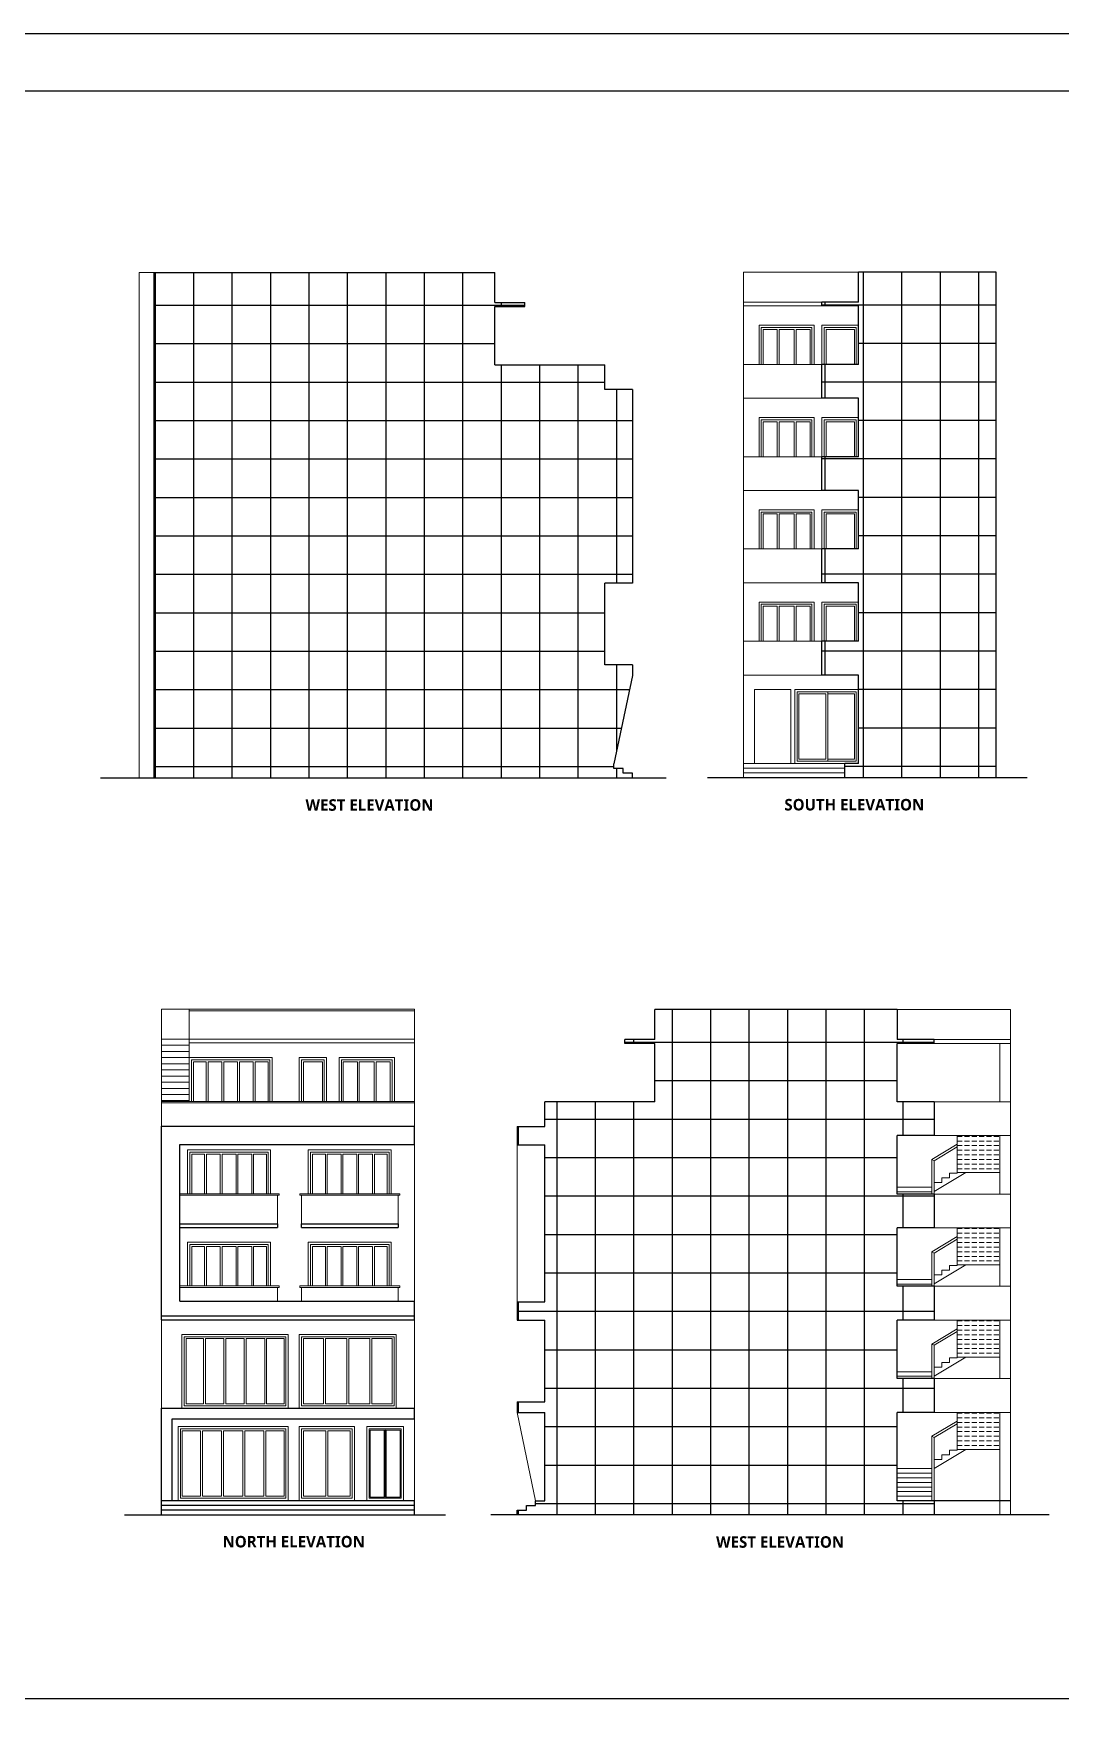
# Model space of a CAD drawing. Header units: inches. Extents: x -71 to 2682309, y -3332 to 801571.
# Drawn here: x 2656726 to 2658062, y 796731 to 798915 of the extents above; entities that cross this region are included whole.
import ezdxf

# ---------------------------------------------------------------- set-up
doc = ezdxf.new("R2010")
doc.units = ezdxf.units.IN
doc.header["$MEASUREMENT"] = 0
doc.header["$PDMODE"] = 99
doc.linetypes.add('HIDDEN', pattern=[9.525, 6.35, -3.175])
for name, color, linetype, lineweight in [('BORDER', 5, 'Continuous', 60), ('DOOR-WIN RA', 3, 'Continuous', 20), ('ELE1 RA', 1, 'Continuous', 30), ('ELE2 RA', 130, 'Continuous', 20), ('Hatch', 254, 'Continuous', 9), ('HATCH RA', 8, 'Continuous', 9), ('STAIR PLAN AND ELEV RA', 124, 'Continuous', 20), ('Text', 7, 'Continuous', 20)]:
    doc.layers.add(name, color=color, linetype=linetype, lineweight=lineweight)
doc.layers.add('Hatch 01_UC', color=7, linetype='Continuous')
doc.layers.add('lettring', color=7, linetype='Continuous')
doc.styles.add('DIM 8', font='arial.ttf', dxfattribs={"height": 8})
doc.styles.get("Standard").update_dxf_attribs({"font": 'arial.ttf'})
doc.dimstyles.new('Copy of DIM 8', dxfattribs={"dimtxt": 8, "dimasz": 1, "dimexe": 6, "dimexo": 18, "dimgap": 1.6875, "dimtad": 1, "dimdec": 0, "dimzin": 3, "dimdsep": 46, "dimlunit": 4, "dimtxsty": 'DIM 8', "dimblk": 'dot 2', "dimcen": 0.09375, "dimse1": 1, "dimse2": 1, "dimclrd": 1, "dimclre": 1, "dimclrt": 256, "dimadec": 0, "dimazin": 0, "dimtfac": 0.75, "dimtdec": 0, "dimtix": 1, "dimtmove": 1, "dimatfit": 3, "dimldrblk": 'DOT', "dimfxl": 1, "dimtolj": 1, "dimtzin": 0, "dimlwd": 9, "dimlwe": 9, "dimarcsym": 0})

# ---------------------------------------------------------------- blocks, each defined once
blk = doc.blocks.new('dot1')
at = {"layer": 'Hatch'}
h = blk.add_hatch(color=256, dxfattribs=at)
edge = h.paths.add_edge_path()
edge.add_arc((0, 0), 1, 0, 360)
for p, q in [((3, 0), (-3, 0)), ((0, 3), (0, -3))]:
    blk.add_line(p, q, dxfattribs=at)
blk.add_circle((0, 0), 1, dxfattribs=at)
blk = doc.blocks.new('dot 2')
at = {"layer": 'Hatch', "xscale": 0.5, "yscale": 0.5, "zscale": 0.5}
blk.add_blockref('dot1', (0, 0), dxfattribs=at)
blk = doc.blocks.new('*D1207')
at = {"layer": 'Defpoints', "color": 0, "transparency": 16777216}
for p in [(0, 797733.4), (0, 797733.4), (2670031.4, 797619.4)]:
    blk.add_point(p, dxfattribs=at)
at = {"layer": 'lettring', "color": 1, "lineweight": 9, "transparency": 16777216}
blk.add_line((0, 797620.4), (0, 797732.4), dxfattribs=at)
for p, rotation in [((0, 797733.4), 90), ((0, 797619.4), 270)]:
    blk.add_blockref('dot 2', p, dxfattribs=dict(at, rotation=rotation))
at = {"layer": 'lettring', "transparency": 16777216, "insert": (-5.8, 797676.4), "char_height": 8, "attachment_point": 5, "rotation": 90, "style": 'DIM 8'}
blk.add_mtext('\\A1;9\'-6"', dxfattribs=at)
blk = doc.blocks.new('_Dot')
at = {"color": 0, "linetype": 'ByBlock', "lineweight": -2}
blk.add_line((-0.5, 0), (-1, 0), dxfattribs=at)
at = {"color": 0, "linetype": 'ByBlock', "const_width": 0.5}
blk.add_lwpolyline([(-0.25, 0, 1), (0.25, 0, 1)], format="xyb", close=True, dxfattribs=at)
blk = doc.blocks.new('*D1208')
at = {"layer": 'Defpoints', "color": 0, "transparency": 16777216}
for p in [(0, 797847.4), (2670031.4, 797847.4), (0, 797733.4)]:
    blk.add_point(p, dxfattribs=at)
at = {"layer": 'lettring', "color": 1, "lineweight": 9, "transparency": 16777216}
blk.add_line((0, 797734.4), (0, 797846.4), dxfattribs=at)
for p, rotation in [((0, 797847.4), 90), ((0, 797733.4), 270)]:
    blk.add_blockref('dot 2', p, dxfattribs=dict(at, rotation=rotation))
at = {"layer": 'lettring', "transparency": 16777216, "insert": (-5.8, 797790.4), "char_height": 8, "attachment_point": 5, "rotation": 90, "style": 'DIM 8'}
blk.add_mtext('\\A1;9\'-6"', dxfattribs=at)

msp = doc.modelspace()

# ---------------------------------------------------------------- hatches: boundary and pattern name
at = {"layer": 'Hatch 01_UC'}
h = msp.add_hatch(dxfattribs=at)
h.set_pattern_fill('ANSI37', color=256, scale=400, angle=45)
h.set_pattern_definition([(90, (-16915.6, 11611.5), (-50, 0), []), (180, (-16915.6, 11611.5), (-7e-15, -50), [])])
h.paths.add_polyline_path([(2656882.5, 798604), (2656882.5, 797947), (2657504.9, 797947), (2657504.9, 797953), (2657492.9, 797953), (2657492.9, 797959), (2657480.9, 797959), (2657480.9, 797965), (2657504.9, 798080), (2657504.9, 798094), (2657468.9, 798094), (2657468.9, 798200), (2657504.9, 798200), (2657504.9, 798452), (2657468.9, 798452), (2657468.9, 798484), (2657325.9, 798484), (2657325.9, 798560), (2657364.9, 798560), (2657364.9, 798565), (2657325.9, 798565), (2657325.9, 798604)])
h = msp.add_hatch(dxfattribs=at)
h.set_pattern_fill('ANSI37', color=256, scale=400, angle=45)
h.set_pattern_definition([(90, (-12594.626, 11611.944), (-50, 0), []), (180, (-12594.626, 11611.944), (-7e-15, -50), [])])
h.paths.add_polyline_path([(2657977.8, 798604.5), (2657799, 798604.5), (2657799, 798565.5), (2657751, 798565.5), (2657751, 798560.5), (2657799, 798560.5), (2657799, 798484.5), (2657751, 798484.5), (2657751, 798440.5), (2657799, 798440.5), (2657799, 798364.5), (2657751, 798364.5), (2657751, 798320.5), (2657799, 798320.5), (2657799, 798244.5), (2657751, 798244.5), (2657751, 798200.5), (2657799, 798200.5), (2657799, 798124.5), (2657751, 798124.5), (2657751, 798080.5), (2657799, 798080.5), (2657799, 797965.5), (2657781, 797965.5), (2657781, 797947), (2657977.8, 797947)])
h = msp.add_hatch(dxfattribs=at)
h.set_pattern_fill('ANSI37', color=256, scale=400, angle=45)
h.set_pattern_definition([(90, (-14843.126, 10653), (-50, 0), []), (180, (-14843.126, 10653), (-7e-15, -50), [])])
h.paths.add_polyline_path([(2657849.3, 797241.5), (2657897.3, 797241.5), (2657897.3, 797285.5), (2657849.3, 797285.5), (2657849.3, 797361.5), (2657897.3, 797361.5), (2657897.3, 797405.5), (2657849.3, 797405.5), (2657849.3, 797481.5), (2657897.3, 797481.5), (2657897.3, 797525.5), (2657849.3, 797525.5), (2657849.3, 797601.5), (2657897.3, 797601.5), (2657897.3, 797606.5), (2657849.3, 797606.5), (2657849.3, 797645.5), (2657533.8, 797645.5), (2657533.8, 797606.5), (2657494.8, 797606.5), (2657494.8, 797601.5), (2657533.8, 797601.5), (2657533.8, 797525.5), (2657390.8, 797525.5), (2657390.8, 797493.5), (2657354.8, 797493.5), (2657354.9, 797469.5), (2657390.8, 797469.5), (2657390.8, 797265.5), (2657354.8, 797265.5), (2657354.9, 797241.5), (2657390.8, 797241.5), (2657390.8, 797135.5), (2657354.8, 797135.5), (2657354.9, 797121.5), (2657390.8, 797121.5), (2657390.8, 797006.5), (2657378.9, 797006.5), (2657378.9, 797000.5), (2657366.9, 797000.5), (2657366.9, 796994.5), (2657354.9, 796994.5), (2657354.9, 796988.5), (2657897.3, 796988.5), (2657897.3, 797006.5), (2657849.3, 797006.5), (2657849.3, 797121.5), (2657897.3, 797121.5), (2657897.3, 797165.5), (2657849.3, 797165.5)])

# ---------------------------------------------------------------- linework, layer by layer
at = {"layer": 'BORDER', "lineweight": 30}
msp.add_lwpolyline([(2658534, 798840), (2656997.9, 798840), (2655557.4, 798840), (2655557.4, 797791.6), (2655557.4, 796749.3), (2656997.9, 796749.3), (2658534, 796749.3)], dxfattribs=at)
at = {"layer": 'Defpoints'}
msp.add_lwpolyline([(2655428.8, 798914.8), (2658596.8, 798914.8), (2658596.8, 796674.5), (2655428.8, 796674.5)], close=True, dxfattribs=at)
at = {"layer": 'DOOR-WIN RA'}
for p, q in [((2657669.5, 798535.5), (2657741.4, 798535.5)), ((2657669.5, 798535.5), (2657669.5, 798484.5)), ((2657672.5, 798532.5), (2657738.4, 798532.5)), ((2657672.5, 798532.5), (2657672.5, 798484.5)), ((2657675, 798530), (2657693.2, 798530)), ((2657675, 798530), (2657675, 798484.5)), ((2657693.2, 798530), (2657693.2, 798484.5)), ((2657695.7, 798530), (2657715.2, 798530)), ((2657695.7, 798530), (2657695.7, 798484.5)), ((2657715.2, 798530), (2657715.2, 798484.5)), ((2657717.7, 798530), (2657735.9, 798530)), ((2657717.7, 798530), (2657717.7, 798484.5)), ((2657735.9, 798530), (2657735.9, 798484.5)), ((2657738.4, 798532.5), (2657738.4, 798484.5)), ((2657741.4, 798535.5), (2657741.4, 798484.5)), ((2657751.4, 798535.5), (2657799, 798535.5)), ((2657751.4, 798535.5), (2657751.4, 798484.5)), ((2657754.4, 798532.5), (2657796, 798532.5)), ((2657754.4, 798532.5), (2657754.4, 798484.5)), ((2657756.9, 798530), (2657793.5, 798530)), ((2657756.9, 798530), (2657756.9, 798484.5)), ((2657793.5, 798484.5), (2657793.5, 798530)), ((2657796, 798484.5), (2657796, 798532.5)), ((2657669.5, 798415.5), (2657741.4, 798415.5)), ((2657669.5, 798415.5), (2657669.5, 798364.5)), ((2657741.4, 798415.5), (2657741.4, 798364.5)), ((2657751.4, 798415.5), (2657799, 798415.5)), ((2657751.4, 798415.5), (2657751.4, 798364.5)), ((2657672.5, 798412.5), (2657738.4, 798412.5)), ((2657672.5, 798412.5), (2657672.5, 798364.5)), ((2657675, 798410), (2657693.2, 798410)), ((2657675, 798410), (2657675, 798364.5)), ((2657693.2, 798410), (2657693.2, 798364.5)), ((2657695.7, 798410), (2657715.2, 798410)), ((2657695.7, 798410), (2657695.7, 798364.5)), ((2657715.2, 798410), (2657715.2, 798364.5)), ((2657717.7, 798410), (2657735.9, 798410)), ((2657717.7, 798410), (2657717.7, 798364.5)), ((2657735.9, 798410), (2657735.9, 798364.5)), ((2657738.4, 798412.5), (2657738.4, 798364.5)), ((2657754.4, 798412.5), (2657796, 798412.5)), ((2657754.4, 798412.5), (2657754.4, 798364.5)), ((2657756.9, 798410), (2657793.5, 798410)), ((2657756.9, 798410), (2657756.9, 798364.5)), ((2657793.5, 798364.5), (2657793.5, 798410)), ((2657796, 798364.5), (2657796, 798412.5)), ((2657669.5, 798295.5), (2657741.4, 798295.5)), ((2657669.5, 798295.5), (2657669.5, 798244.5)), ((2657672.5, 798292.5), (2657738.4, 798292.5)), ((2657672.5, 798292.5), (2657672.5, 798244.5)), ((2657675, 798290), (2657693.2, 798290)), ((2657675, 798290), (2657675, 798244.5)), ((2657693.2, 798290), (2657693.2, 798244.5)), ((2657695.7, 798290), (2657695.7, 798244.5)), ((2657695.7, 798290), (2657715.2, 798290)), ((2657715.2, 798290), (2657715.2, 798244.5)), ((2657717.7, 798290), (2657717.7, 798244.5)), ((2657717.7, 798290), (2657735.9, 798290)), ((2657735.9, 798290), (2657735.9, 798244.5)), ((2657738.4, 798292.5), (2657738.4, 798244.5)), ((2657741.4, 798295.5), (2657741.4, 798244.5)), ((2657751.4, 798295.5), (2657799, 798295.5)), ((2657751.4, 798295.5), (2657751.4, 798244.5)), ((2657754.4, 798292.5), (2657796, 798292.5)), ((2657754.4, 798292.5), (2657754.4, 798244.5)), ((2657756.9, 798290), (2657793.5, 798290)), ((2657756.9, 798290), (2657756.9, 798244.5)), ((2657793.5, 798244.5), (2657793.5, 798290)), ((2657796, 798244.5), (2657796, 798292.5)), ((2657669.5, 798175.5), (2657741.4, 798175.5)), ((2657669.5, 798175.5), (2657669.5, 798124.5)), ((2657741.4, 798175.5), (2657741.4, 798124.5)), ((2657751.4, 798175.5), (2657799, 798175.5)), ((2657751.4, 798175.5), (2657751.4, 798124.5)), ((2657672.5, 798172.5), (2657738.4, 798172.5)), ((2657672.5, 798172.5), (2657672.5, 798124.5)), ((2657675, 798170), (2657693.2, 798170)), ((2657675, 798170), (2657675, 798124.5)), ((2657693.2, 798170), (2657693.2, 798124.5)), ((2657695.7, 798170), (2657715.2, 798170)), ((2657695.7, 798170), (2657695.7, 798124.5)), ((2657715.2, 798170), (2657715.2, 798124.5)), ((2657717.7, 798170), (2657735.9, 798170)), ((2657717.7, 798170), (2657717.7, 798124.5)), ((2657735.9, 798170), (2657735.9, 798124.5)), ((2657738.4, 798172.5), (2657738.4, 798124.5)), ((2657754.4, 798172.5), (2657796, 798172.5)), ((2657754.4, 798172.5), (2657754.4, 798124.5)), ((2657756.9, 798170), (2657793.5, 798170)), ((2657756.9, 798170), (2657756.9, 798124.5)), ((2657793.5, 798124.5), (2657793.5, 798170)), ((2657796, 798124.5), (2657796, 798172.5)), ((2657711, 798061.5), (2657663.5, 798061.5)), ((2657663.5, 798061.5), (2657663.5, 797965.5)), ((2657711, 797965.5), (2657711, 798061.5)), ((2657716, 797965.5), (2657716, 798061.5)), ((2657716, 798061.5), (2657799, 798061.5)), ((2657719, 797968.5), (2657719, 798058.5)), ((2657719, 798058.5), (2657796, 798058.5)), ((2657721.5, 797971), (2657721.5, 798056)), ((2657721.5, 798056), (2657756.3, 798056)), ((2657756.3, 798056), (2657756.3, 797971)), ((2657758.8, 798058.5), (2657758.8, 797968.5)), ((2657758.8, 798056), (2657793.5, 798056)), ((2657793.5, 797971), (2657793.5, 798056)), ((2657796, 797968.5), (2657796, 798058.5)), ((2657716, 797965.5), (2657799, 797965.5)), ((2657719, 797968.5), (2657796, 797968.5)), ((2657721.5, 797971), (2657756.3, 797971)), ((2657758.8, 797971), (2657793.5, 797971)), ((2656931.4, 797580), (2657033.4, 797580)), ((2656931.4, 797526), (2656931.4, 797580)), ((2656933.9, 797526), (2656933.9, 797577.5)), ((2656933.9, 797577.5), (2656950.5, 797577.5)), ((2656950.5, 797577.5), (2656950.5, 797526)), ((2656953, 797577.5), (2656970.9, 797577.5)), ((2656953, 797577.5), (2656953, 797526)), ((2656970.9, 797577.5), (2656970.9, 797526)), ((2656973.4, 797577.5), (2656991.3, 797577.5)), ((2656973.4, 797577.5), (2656973.4, 797526)), ((2656991.3, 797577.5), (2656991.3, 797526)), ((2656993.8, 797577.5), (2657011.7, 797577.5)), ((2656993.8, 797577.5), (2656993.8, 797526)), ((2657011.7, 797577.5), (2657011.7, 797526)), ((2657014.2, 797577.5), (2657030.9, 797577.5)), ((2657014.2, 797577.5), (2657014.2, 797526)), ((2657030.9, 797577.5), (2657030.9, 797526)), ((2657033.4, 797580), (2657033.4, 797526)), ((2657071.4, 797583), (2657107.1, 797583)), ((2657071.4, 797526), (2657071.4, 797583)), ((2657074.4, 797580), (2657104.1, 797580)), ((2657074.4, 797526), (2657074.4, 797580)), ((2657076.9, 797577.5), (2657101.6, 797577.5)), ((2657076.9, 797526), (2657076.9, 797577.5)), ((2657101.6, 797577.5), (2657101.6, 797526)), ((2657104.1, 797580), (2657104.1, 797526)), ((2657107.1, 797583), (2657107.1, 797526)), ((2657126.3, 797580), (2657192.3, 797580)), ((2657126.3, 797526), (2657126.3, 797580)), ((2657128.8, 797577.5), (2657147.1, 797577.5)), ((2657128.8, 797526), (2657128.8, 797577.5)), ((2657147.1, 797577.5), (2657147.1, 797526)), ((2657149.6, 797577.5), (2657149.6, 797526)), ((2657149.6, 797577.5), (2657169.1, 797577.5)), ((2657169.1, 797577.5), (2657169.1, 797526)), ((2657171.6, 797577.5), (2657171.6, 797526)), ((2657171.6, 797577.5), (2657189.8, 797577.5)), ((2657189.8, 797577.5), (2657189.8, 797526)), ((2657192.3, 797580), (2657192.3, 797526)), ((2656929.3, 797406), (2656929.3, 797460)), ((2656929.3, 797460), (2657031.3, 797460)), ((2656931.8, 797406), (2656931.8, 797457.5)), ((2656931.8, 797457.5), (2656948.5, 797457.5)), ((2656948.5, 797457.5), (2656948.5, 797406)), ((2656951, 797457.5), (2656968.9, 797457.5)), ((2656951, 797457.5), (2656951, 797406)), ((2656968.9, 797457.5), (2656968.9, 797406)), ((2656971.4, 797457.5), (2656989.3, 797457.5)), ((2656971.4, 797457.5), (2656971.4, 797406)), ((2656989.3, 797457.5), (2656989.3, 797406)), ((2656991.8, 797457.5), (2657009.7, 797457.5)), ((2656991.8, 797457.5), (2656991.8, 797406)), ((2657009.7, 797457.5), (2657009.7, 797406)), ((2657012.2, 797457.5), (2657028.8, 797457.5)), ((2657012.2, 797457.5), (2657012.2, 797406)), ((2657028.8, 797457.5), (2657028.8, 797406)), ((2657031.3, 797460), (2657031.3, 797406)), ((2657086.3, 797406), (2657086.3, 797460)), ((2657086.3, 797460), (2657188.3, 797460)), ((2657088.8, 797406), (2657088.8, 797457.5)), ((2657088.8, 797457.5), (2657105.5, 797457.5)), ((2657105.5, 797457.5), (2657105.5, 797406)), ((2657108, 797457.5), (2657125.9, 797457.5)), ((2657108, 797457.5), (2657108, 797406)), ((2657125.9, 797457.5), (2657125.9, 797406)), ((2657128.4, 797457.5), (2657146.3, 797457.5)), ((2657128.4, 797457.5), (2657128.4, 797406)), ((2657146.3, 797457.5), (2657146.3, 797406)), ((2657148.8, 797457.5), (2657166.7, 797457.5)), ((2657148.8, 797457.5), (2657148.8, 797406)), ((2657166.7, 797457.5), (2657166.7, 797406)), ((2657169.2, 797457.5), (2657185.8, 797457.5)), ((2657169.2, 797457.5), (2657169.2, 797406)), ((2657185.8, 797457.5), (2657185.8, 797406)), ((2657188.3, 797460), (2657188.3, 797406)), ((2656929.3, 797286), (2656929.3, 797340)), ((2656929.3, 797340), (2657031.3, 797340)), ((2656931.8, 797286), (2656931.8, 797337.5)), ((2656931.8, 797337.5), (2656948.5, 797337.5)), ((2656948.5, 797337.5), (2656948.5, 797286)), ((2656951, 797337.5), (2656968.9, 797337.5)), ((2656951, 797337.5), (2656951, 797286)), ((2656968.9, 797337.5), (2656968.9, 797286)), ((2656971.4, 797337.5), (2656989.3, 797337.5)), ((2656971.4, 797337.5), (2656971.4, 797286)), ((2656989.3, 797337.5), (2656989.3, 797286)), ((2656991.8, 797337.5), (2657009.7, 797337.5)), ((2656991.8, 797337.5), (2656991.8, 797286)), ((2657009.7, 797337.5), (2657009.7, 797286)), ((2657012.2, 797337.5), (2657028.8, 797337.5)), ((2657012.2, 797337.5), (2657012.2, 797286)), ((2657028.8, 797337.5), (2657028.8, 797286)), ((2657031.3, 797340), (2657031.3, 797286)), ((2657086.3, 797286), (2657086.3, 797340)), ((2657086.3, 797340), (2657188.3, 797340)), ((2657088.8, 797286), (2657088.8, 797337.5)), ((2657088.8, 797337.5), (2657105.5, 797337.5)), ((2657105.5, 797337.5), (2657105.5, 797286)), ((2657108, 797337.5), (2657125.9, 797337.5)), ((2657108, 797337.5), (2657108, 797286)), ((2657125.9, 797337.5), (2657125.9, 797286)), ((2657128.4, 797337.5), (2657146.3, 797337.5)), ((2657128.4, 797337.5), (2657128.4, 797286)), ((2657146.3, 797337.5), (2657146.3, 797286)), ((2657148.8, 797337.5), (2657166.7, 797337.5)), ((2657148.8, 797337.5), (2657148.8, 797286)), ((2657166.7, 797337.5), (2657166.7, 797286)), ((2657169.2, 797337.5), (2657185.8, 797337.5)), ((2657169.2, 797337.5), (2657169.2, 797286)), ((2657185.8, 797337.5), (2657185.8, 797286)), ((2657188.3, 797340), (2657188.3, 797286)), ((2656921.9, 797220), (2657054.3, 797220)), ((2656921.9, 797130), (2656921.9, 797220)), ((2656924.4, 797217.5), (2656947.1, 797217.5)), ((2656924.4, 797132.5), (2656924.4, 797217.5)), ((2656947.1, 797217.5), (2656947.1, 797132.5)), ((2656949.6, 797217.5), (2656973.6, 797217.5)), ((2656949.6, 797217.5), (2656949.6, 797132.5)), ((2656973.6, 797217.5), (2656973.6, 797132.5)), ((2656976.1, 797217.5), (2657000.1, 797217.5)), ((2656976.1, 797217.5), (2656976.1, 797132.5)), ((2657000.1, 797217.5), (2657000.1, 797132.5)), ((2657002.6, 797217.5), (2657026.6, 797217.5)), ((2657002.6, 797217.5), (2657002.6, 797132.5)), ((2657026.6, 797217.5), (2657026.6, 797132.5)), ((2657029.1, 797217.5), (2657051.8, 797217.5)), ((2657029.1, 797217.5), (2657029.1, 797132.5)), ((2657051.8, 797217.5), (2657051.8, 797132.5)), ((2657054.3, 797220), (2657054.3, 797130)), ((2657074.4, 797130), (2657074.4, 797220)), ((2657074.4, 797220), (2657194.8, 797220)), ((2657076.9, 797132.5), (2657076.9, 797217.5)), ((2657076.9, 797217.5), (2657103.2, 797217.5)), ((2657103.2, 797217.5), (2657103.2, 797132.5)), ((2657105.7, 797217.5), (2657133.4, 797217.5)), ((2657105.7, 797217.5), (2657105.7, 797132.5)), ((2657133.4, 797217.5), (2657133.4, 797132.5)), ((2657135.9, 797217.5), (2657163.5, 797217.5)), ((2657135.9, 797217.5), (2657135.9, 797132.5)), ((2657163.5, 797217.5), (2657163.5, 797132.5)), ((2657166, 797217.5), (2657192.3, 797217.5)), ((2657166, 797217.5), (2657166, 797132.5)), ((2657192.3, 797217.5), (2657192.3, 797132.5)), ((2657194.8, 797220), (2657194.8, 797130)), ((2656921.9, 797130), (2657054.3, 797130)), ((2656924.4, 797132.5), (2656947.1, 797132.5)), ((2656949.6, 797132.5), (2656973.6, 797132.5)), ((2656976.1, 797132.5), (2657000.1, 797132.5)), ((2657002.6, 797132.5), (2657026.6, 797132.5)), ((2657029.1, 797132.5), (2657051.8, 797132.5)), ((2657074.4, 797130), (2657194.8, 797130)), ((2657076.9, 797132.5), (2657103.2, 797132.5)), ((2657105.7, 797132.5), (2657133.4, 797132.5)), ((2657135.9, 797132.5), (2657163.5, 797132.5)), ((2657166, 797132.5), (2657192.3, 797132.5)), ((2656916.9, 797100), (2657054.3, 797100)), ((2656916.9, 797010), (2656916.9, 797100)), ((2656919.4, 797097.5), (2656943.1, 797097.5)), ((2656919.4, 797012.5), (2656919.4, 797097.5)), ((2656943.1, 797097.5), (2656943.1, 797012.5)), ((2656945.6, 797097.5), (2656970.6, 797097.5)), ((2656945.6, 797097.5), (2656945.6, 797012.5)), ((2656970.6, 797097.5), (2656970.6, 797012.5)), ((2656973.1, 797097.5), (2656998.1, 797097.5)), ((2656973.1, 797097.5), (2656973.1, 797012.5)), ((2656998.1, 797097.5), (2656998.1, 797012.5)), ((2657000.6, 797097.5), (2657025.6, 797097.5)), ((2657000.6, 797097.5), (2657000.6, 797012.5)), ((2657025.6, 797097.5), (2657025.6, 797012.5)), ((2657028.1, 797097.5), (2657051.8, 797097.5)), ((2657028.1, 797097.5), (2657028.1, 797012.5)), ((2657051.8, 797097.5), (2657051.8, 797012.5)), ((2657054.3, 797100), (2657054.3, 797010)), ((2657074.4, 797100), (2657140.3, 797100)), ((2657074.4, 797010), (2657074.4, 797100)), ((2657076.9, 797097.5), (2657106.1, 797097.5)), ((2657076.9, 797012.5), (2657076.9, 797097.5)), ((2657106.1, 797097.5), (2657106.1, 797012.5)), ((2657108.6, 797097.5), (2657137.8, 797097.5)), ((2657108.6, 797097.5), (2657108.6, 797012.5)), ((2657137.8, 797097.5), (2657137.8, 797012.5)), ((2657140.3, 797100), (2657140.3, 797010)), ((2657181.8, 797098.5), (2657181.8, 797011.5)), ((2657183.3, 797100), (2657183.3, 797010)), ((2657184.8, 797098.5), (2657184.8, 797011.5)), ((2657054.3, 797010), (2656916.9, 797010)), ((2656943.1, 797012.5), (2656919.4, 797012.5)), ((2656970.6, 797012.5), (2656945.6, 797012.5)), ((2656998.1, 797012.5), (2656973.1, 797012.5)), ((2657025.6, 797012.5), (2657000.6, 797012.5)), ((2657051.8, 797012.5), (2657028.1, 797012.5)), ((2657140.3, 797010), (2657074.4, 797010)), ((2657106.1, 797012.5), (2657076.9, 797012.5)), ((2657137.8, 797012.5), (2657108.6, 797012.5))]:
    msp.add_line(p, q, dxfattribs=at)
for points in [[(2656928.4, 797526), (2656928.4, 797583), (2657036.4, 797583), (2657036.4, 797526)], [(2657123.3, 797526), (2657123.3, 797583), (2657195.3, 797583), (2657195.3, 797526)], [(2656926.3, 797406), (2656926.3, 797463), (2657034.3, 797463), (2657034.3, 797406)], [(2657083.3, 797406), (2657083.3, 797463), (2657191.3, 797463), (2657191.3, 797406)], [(2656926.3, 797286), (2656926.3, 797343), (2657034.3, 797343), (2657034.3, 797286)], [(2657083.3, 797286), (2657083.3, 797343), (2657191.3, 797343), (2657191.3, 797286)], [(2656918.9, 797127), (2656918.9, 797223), (2657057.3, 797223), (2657057.3, 797127)], [(2657071.4, 797127), (2657071.4, 797223), (2657197.8, 797223), (2657197.8, 797127)], [(2657181.8, 797011.5), (2657163.8, 797011.5), (2657163.8, 797098.5), (2657181.8, 797098.5)], [(2657184.8, 797098.5), (2657202.8, 797098.5), (2657202.8, 797011.5), (2657184.8, 797011.5)]]:
    msp.add_lwpolyline(points, dxfattribs=at)
for points in [[(2656913.9, 797103), (2657057.3, 797103), (2657057.3, 797007), (2656913.9, 797007)], [(2657071.4, 797103), (2657143.3, 797103), (2657143.3, 797007), (2657071.4, 797007)], [(2657159.3, 797103), (2657207.3, 797103), (2657207.3, 797007), (2657159.3, 797007)], [(2657162.3, 797100), (2657204.3, 797100), (2657204.3, 797010), (2657162.3, 797010)]]:
    msp.add_lwpolyline(points, close=True, dxfattribs=at)
at = {"layer": 'ELE1 RA'}
for p, q in [((2656882.5, 798604), (2657325.9, 798604)), ((2656882.5, 798604), (2656882.5, 797947)), ((2657325.9, 798565), (2657325.9, 798604)), ((2657977.8, 798604.5), (2657799, 798604.5)), ((2657799, 798565.5), (2657799, 798604.5)), ((2657977.8, 797947), (2657977.8, 798604.5)), ((2657325.9, 798565), (2657364.9, 798565)), ((2657325.9, 798560), (2657364.9, 798560)), ((2657325.9, 798484), (2657325.9, 798560)), ((2657364.9, 798560), (2657364.9, 798565)), ((2657799, 798565.5), (2657751, 798565.5)), ((2657751, 798560.5), (2657751, 798565.5)), ((2657799, 798560.5), (2657751, 798560.5)), ((2657799, 798484.5), (2657799, 798560.5)), ((2657325.9, 798484), (2657468.9, 798484)), ((2657468.9, 798452), (2657468.9, 798484)), ((2657799, 798484.5), (2657751, 798484.5)), ((2657751, 798440.5), (2657751, 798484.5)), ((2657504.9, 798452), (2657468.9, 798452)), ((2657504.9, 798452), (2657504.9, 798200)), ((2657799, 798440.5), (2657751, 798440.5)), ((2657799, 798364.5), (2657799, 798440.5)), ((2657799, 798364.5), (2657751, 798364.5)), ((2657751, 798320.5), (2657751, 798364.5)), ((2657799, 798320.5), (2657751, 798320.5)), ((2657799, 798244.5), (2657799, 798320.5)), ((2657799, 798244.5), (2657751, 798244.5)), ((2657751, 798200.5), (2657751, 798244.5)), ((2657468.9, 798094), (2657468.9, 798200)), ((2657504.9, 798200), (2657468.9, 798200)), ((2657799, 798200.5), (2657751, 798200.5)), ((2657799, 798124.5), (2657799, 798200.5)), ((2657799, 798124.5), (2657751, 798124.5)), ((2657751, 798080.5), (2657751, 798124.5)), ((2657504.9, 798094), (2657468.9, 798094)), ((2657504.9, 798094), (2657504.9, 798080)), ((2657504.9, 798080), (2657480.9, 797965)), ((2657504.9, 798080), (2657504.9, 798080)), ((2657799, 798080.5), (2657751, 798080.5)), ((2657799, 797965.5), (2657799, 798080.5)), ((2657480.9, 797959), (2657480.9, 797965)), ((2657492.9, 797959), (2657480.9, 797959)), ((2657492.9, 797953), (2657492.9, 797959)), ((2657781, 797947), (2657781, 797965.5)), ((2657799, 797965.5), (2657781, 797965.5)), ((2656812.9, 797947), (2657548.9, 797947)), ((2657504.9, 797953), (2657492.9, 797953)), ((2657504.9, 797947), (2657504.9, 797953)), ((2658018.4, 797947), (2657602.4, 797947)), ((2657849.3, 797645.5), (2657533.8, 797645.5)), ((2657533.8, 797606.5), (2657533.8, 797645.5)), ((2657849.3, 797645.5), (2657849.3, 797606.5)), ((2657533.8, 797606.5), (2657494.8, 797606.5)), ((2657494.8, 797601.5), (2657494.8, 797606.5)), ((2657897.3, 797606.5), (2657849.3, 797606.5)), ((2657897.3, 797601.5), (2657897.3, 797606.5)), ((2657533.8, 797601.5), (2657494.8, 797601.5)), ((2657533.8, 797525.5), (2657533.8, 797601.5)), ((2657849.3, 797525.5), (2657849.3, 797601.5)), ((2657897.3, 797601.5), (2657849.3, 797601.5)), ((2657390.8, 797493.5), (2657390.8, 797525.5)), ((2657533.8, 797525.5), (2657390.8, 797525.5)), ((2657897.3, 797525.5), (2657849.3, 797525.5)), ((2657897.3, 797525.5), (2657897.3, 797481.5)), ((2656892.4, 797266), (2656892.4, 797494)), ((2656892.4, 797494), (2657221.3, 797494)), ((2657221.3, 797470), (2657221.3, 797494)), ((2657354.8, 797493.5), (2657390.8, 797493.5)), ((2657354.8, 797493.5), (2657354.9, 797469.5)), ((2657849.3, 797405.5), (2657849.3, 797481.5)), ((2657897.3, 797481.5), (2657849.3, 797481.5)), ((2656916.4, 797266), (2656916.4, 797470)), ((2656916.4, 797470), (2657221.3, 797470)), ((2657354.9, 797469.5), (2657390.8, 797469.5)), ((2657390.8, 797265.5), (2657390.8, 797469.5)), ((2657897.3, 797405.5), (2657849.3, 797405.5)), ((2657897.3, 797405.5), (2657897.3, 797361.5)), ((2656916.4, 797367), (2657043.3, 797367)), ((2657074.3, 797367), (2657200.3, 797367)), ((2657074.3, 797362), (2657074.3, 797367)), ((2657200.3, 797367), (2657200.3, 797362)), ((2656916.4, 797362), (2657043.3, 797362)), ((2657074.3, 797362), (2657200.3, 797362)), ((2657849.3, 797285.5), (2657849.3, 797361.5)), ((2657897.3, 797361.5), (2657849.3, 797361.5)), ((2657897.3, 797285.5), (2657849.3, 797285.5)), ((2657897.3, 797285.5), (2657897.3, 797241.5)), ((2656892.4, 797242), (2656892.4, 797266)), ((2656916.4, 797266), (2657221.3, 797266)), ((2657221.3, 797242), (2657221.3, 797266)), ((2657354.8, 797265.5), (2657390.8, 797265.5)), ((2657354.8, 797265.5), (2657354.9, 797241.5)), ((2656892.4, 797247), (2657221.3, 797247)), ((2656892.4, 797242), (2657221.3, 797242)), ((2657354.9, 797241.5), (2657390.8, 797241.5)), ((2657390.8, 797135.5), (2657390.8, 797241.5)), ((2657849.3, 797165.5), (2657849.3, 797241.5)), ((2657897.3, 797241.5), (2657849.3, 797241.5)), ((2657897.3, 797165.5), (2657849.3, 797165.5)), ((2657897.3, 797165.5), (2657897.3, 797121.5)), ((2656892.4, 796988.5), (2656892.4, 797127)), ((2656892.4, 797127), (2657221.3, 797127)), ((2657221.3, 797113), (2657221.3, 797127)), ((2657354.8, 797135.5), (2657390.8, 797135.5)), ((2657354.8, 797135.5), (2657354.9, 797121.5)), ((2656906.4, 797007), (2656906.4, 797113)), ((2656906.4, 797113), (2657221.3, 797113)), ((2657354.8, 797121.5), (2657390.8, 797121.5)), ((2657390.8, 797006.5), (2657390.8, 797121.5)), ((2657849.3, 797006.5), (2657849.3, 797121.5)), ((2657897.3, 797121.5), (2657849.3, 797121.5)), ((2656892.4, 797007), (2657221.3, 797007)), ((2656892.4, 797001), (2657221.3, 797001)), ((2656892.4, 796995), (2657221.3, 796995)), ((2657221.3, 796988.5), (2657221.3, 797007)), ((2657354.9, 796988.5), (2657354.9, 796994.5)), ((2657354.9, 796994.5), (2657366.9, 796994.5)), ((2657366.9, 796994.5), (2657366.9, 797000.5)), ((2657366.9, 797000.5), (2657378.9, 797000.5)), ((2657378.9, 797000.5), (2657378.9, 797006.5)), ((2657378.9, 797006.5), (2657390.8, 797006.5)), ((2657897.3, 797006.5), (2657849.3, 797006.5)), ((2657996.5, 797006.5), (2657897.3, 797006.5)), ((2657897.3, 797006.5), (2657897.3, 796988.5)), ((2656844.4, 796988.5), (2657261.9, 796988.5)), ((2658046.9, 796988.5), (2657320.9, 796988.5))]:
    msp.add_line(p, q, dxfattribs=at)
msp.add_lwpolyline([(2657043.3, 797367), (2657043.3, 797362)], dxfattribs=at)
at = {"layer": 'ELE2 RA'}
for p, q in [((2656863.2, 797947), (2656863.2, 798604)), ((2656863.2, 798604), (2656882.5, 798604)), ((2657649.5, 797947), (2657649.5, 798604.5)), ((2657799, 798604.5), (2657649.5, 798604.5)), ((2657751, 798565.5), (2657649.5, 798565.5)), ((2657751, 798560.5), (2657649.5, 798560.5)), ((2657751, 798484.5), (2657649.5, 798484.5)), ((2657751, 798440.5), (2657649.5, 798440.5)), ((2657751, 798364.5), (2657649.5, 798364.5)), ((2657751, 798320.5), (2657649.5, 798320.5)), ((2657751, 798244.5), (2657649.5, 798244.5)), ((2657751, 798200.5), (2657649.5, 798200.5)), ((2657751, 798124.5), (2657649.5, 798124.5)), ((2657751, 798080.5), (2657649.5, 798080.5)), ((2657781, 797965.5), (2657649.5, 797965.5)), ((2657781, 797959.5), (2657649.5, 797959.5)), ((2657781, 797953.5), (2657649.5, 797953.5)), ((2656892.4, 797526), (2656892.4, 797646)), ((2656892.4, 797646), (2657221.3, 797646)), ((2656928.4, 797526), (2656928.4, 797646)), ((2656928.4, 797644), (2657221.3, 797644)), ((2657221.3, 797526), (2657221.3, 797646)), ((2657996.5, 797645.5), (2657849.3, 797645.5)), ((2657996.5, 796988.5), (2657996.5, 797645.5)), ((2656928.4, 797607), (2656892.4, 797607)), ((2656928.4, 797607), (2657221.3, 797607)), ((2657897.3, 797606.5), (2657996.5, 797606.5)), ((2656928.4, 797599), (2656892.4, 797599)), ((2656928.4, 797591), (2656892.4, 797591)), ((2656928.4, 797602), (2657221.3, 797602)), ((2657996.5, 797601.5), (2657897.3, 797601.5)), ((2657982.5, 797525.5), (2657982.5, 797601.5)), ((2656928.4, 797583), (2656892.4, 797583)), ((2656928.4, 797575), (2656892.4, 797575)), ((2656928.4, 797567), (2656892.4, 797567)), ((2656928.4, 797559), (2656892.4, 797559)), ((2656928.4, 797551), (2656892.4, 797551)), ((2656928.4, 797543), (2656892.4, 797543)), ((2656928.4, 797535), (2656892.4, 797535)), ((2656928.4, 797527), (2656892.4, 797527)), ((2656892.4, 797526), (2657221.3, 797526)), ((2656892.4, 797526), (2656892.4, 797494)), ((2656892.4, 797524), (2657221.3, 797524)), ((2657221.3, 797494), (2657221.3, 797526)), ((2657996.5, 797525.5), (2657897.3, 797525.5)), ((2657996.5, 797481.5), (2657897.3, 797481.5)), ((2657982.5, 797405.5), (2657982.5, 797481.5)), ((2657221.3, 797266), (2657221.3, 797470)), ((2657354.9, 797469.5), (2657354.8, 797265.5)), ((2656916.4, 797406), (2657045.3, 797406)), ((2656916.4, 797404), (2657045.3, 797404)), ((2657072.3, 797404), (2657072.3, 797406)), ((2657072.3, 797406), (2657202.3, 797406)), ((2657072.3, 797404), (2657202.3, 797404)), ((2657074.3, 797367), (2657074.3, 797404)), ((2657200.3, 797404), (2657200.3, 797367)), ((2657202.3, 797406), (2657202.3, 797404)), ((2657996.5, 797405.5), (2657897.3, 797405.5)), ((2657996.5, 797361.5), (2657897.3, 797361.5)), ((2657982.5, 797285.5), (2657982.5, 797361.5)), ((2656916.4, 797286), (2657045.3, 797286)), ((2656916.4, 797284), (2657045.3, 797284)), ((2657072.3, 797284), (2657072.3, 797286)), ((2657072.3, 797286), (2657202.3, 797286)), ((2657072.3, 797284), (2657202.3, 797284)), ((2657074.3, 797266), (2657074.3, 797284)), ((2657200.3, 797284), (2657200.3, 797266)), ((2657202.3, 797286), (2657202.3, 797284)), ((2657996.5, 797285.5), (2657897.3, 797285.5)), ((2656892.4, 797127), (2656892.4, 797242)), ((2657221.3, 797127), (2657221.3, 797242)), ((2657996.5, 797241.5), (2657897.3, 797241.5)), ((2657982.5, 797165.5), (2657982.5, 797241.5)), ((2657996.5, 797165.5), (2657897.3, 797165.5)), ((2657221.3, 797007), (2657221.3, 797122)), ((2657354.9, 797121.5), (2657378.9, 797006.5)), ((2657996.5, 797121.5), (2657897.3, 797121.5)), ((2657982.5, 796988.5), (2657982.5, 797121.5))]:
    msp.add_line(p, q, dxfattribs=at)
for points in [[(2657043.3, 797404), (2657043.3, 797367)], [(2657045.3, 797406), (2657045.3, 797404)], [(2657043.3, 797284), (2657043.3, 797266)], [(2657045.3, 797286), (2657045.3, 797284)]]:
    msp.add_lwpolyline(points, dxfattribs=at)
at = {"layer": 'HATCH RA'}
msp.add_line((2657897.3, 797060.5), (2657897.3, 797054.5), dxfattribs=at)
at = {"layer": 'STAIR PLAN AND ELEV RA'}
for p, q in [((2657927.3, 797438.5), (2657927.3, 797481.5)), ((2657894.3, 797450.5), (2657927.3, 797470.3)), ((2657897.3, 797448.8), (2657927.3, 797466.8)), ((2657894.3, 797450.5), (2657894.3, 797405.5)), ((2657897.3, 797448.8), (2657894.3, 797450.5)), ((2657897.3, 797448.8), (2657897.3, 797405.5)), ((2657897.3, 797408.7), (2657938.7, 797433.5)), ((2657917.3, 797432.5), (2657927.3, 797432.5)), ((2657917.3, 797432.5), (2657917.3, 797426.5)), ((2657927.3, 797438.5), (2657927.3, 797432.5)), ((2657927.3, 797433.5), (2657982.5, 797433.5)), ((2657894.3, 797414.5), (2657849.3, 797414.5)), ((2657894.3, 797408.5), (2657849.3, 797408.5)), ((2657897.3, 797420.5), (2657907.3, 797420.5)), ((2657907.3, 797426.5), (2657917.3, 797426.5)), ((2657907.3, 797426.5), (2657907.3, 797420.5)), ((2657894.3, 797330.5), (2657927.3, 797350.3)), ((2657897.3, 797328.8), (2657927.3, 797346.8)), ((2657927.3, 797318.5), (2657927.3, 797361.5)), ((2657894.3, 797330.5), (2657894.3, 797285.5)), ((2657897.3, 797328.8), (2657894.3, 797330.5)), ((2657897.3, 797328.8), (2657897.3, 797285.5)), ((2657897.3, 797288.7), (2657938.7, 797313.5)), ((2657897.3, 797300.5), (2657907.3, 797300.5)), ((2657907.3, 797306.5), (2657917.3, 797306.5)), ((2657907.3, 797306.5), (2657907.3, 797300.5)), ((2657917.3, 797312.5), (2657927.3, 797312.5)), ((2657917.3, 797312.5), (2657917.3, 797306.5)), ((2657927.3, 797318.5), (2657927.3, 797312.5)), ((2657927.3, 797313.5), (2657982.5, 797313.5)), ((2657894.3, 797294.5), (2657849.3, 797294.5)), ((2657894.3, 797288.5), (2657849.3, 797288.5)), ((2657927.3, 797198.5), (2657927.3, 797241.5)), ((2657894.3, 797210.5), (2657927.3, 797230.3)), ((2657897.3, 797208.8), (2657927.3, 797226.8)), ((2657894.3, 797210.5), (2657894.3, 797165.5)), ((2657897.3, 797208.8), (2657894.3, 797210.5)), ((2657897.3, 797208.8), (2657897.3, 797165.5)), ((2657897.3, 797168.7), (2657938.7, 797193.5)), ((2657917.3, 797192.5), (2657927.3, 797192.5)), ((2657917.3, 797192.5), (2657917.3, 797186.5)), ((2657927.3, 797198.5), (2657927.3, 797192.5)), ((2657927.3, 797193.5), (2657982.5, 797193.5)), ((2657894.3, 797174.5), (2657849.3, 797174.5)), ((2657894.3, 797168.5), (2657849.3, 797168.5)), ((2657897.3, 797180.5), (2657907.3, 797180.5)), ((2657907.3, 797186.5), (2657917.3, 797186.5)), ((2657907.3, 797186.5), (2657907.3, 797180.5)), ((2657894.3, 797090.5), (2657927.3, 797110.3)), ((2657897.3, 797088.8), (2657927.3, 797106.8)), ((2657927.3, 797078.5), (2657927.3, 797121.5)), ((2657894.3, 797090.5), (2657894.3, 797006.5)), ((2657897.3, 797088.8), (2657894.3, 797090.5)), ((2657897.3, 797088.8), (2657897.3, 797006.5)), ((2657897.3, 797048.7), (2657938.7, 797073.5)), ((2657897.3, 797060.5), (2657907.3, 797060.5)), ((2657907.3, 797066.5), (2657917.3, 797066.5)), ((2657907.3, 797066.5), (2657907.3, 797060.5)), ((2657917.3, 797072.5), (2657927.3, 797072.5)), ((2657917.3, 797072.5), (2657917.3, 797066.5)), ((2657927.3, 797078.5), (2657927.3, 797072.5)), ((2657927.3, 797073.5), (2657982.5, 797073.5)), ((2657894.3, 797048.5), (2657849.3, 797048.5)), ((2657894.3, 797042.5), (2657849.3, 797042.5)), ((2657894.3, 797036.5), (2657849.3, 797036.5)), ((2657894.3, 797030.5), (2657849.3, 797030.5)), ((2657894.3, 797024.5), (2657849.3, 797024.5)), ((2657894.3, 797018.5), (2657849.3, 797018.5)), ((2657894.3, 797012.5), (2657849.3, 797012.5))]:
    msp.add_line(p, q, dxfattribs=at)
at = {"layer": 'STAIR PLAN AND ELEV RA', "linetype": 'HIDDEN'}
for p, q in [((2657927.3, 797480.5), (2657982.5, 797480.5)), ((2657927.3, 797474.5), (2657982.5, 797474.5)), ((2657927.3, 797468.5), (2657982.5, 797468.5)), ((2657927.3, 797462.5), (2657982.5, 797462.5)), ((2657927.3, 797456.5), (2657982.5, 797456.5)), ((2657927.3, 797450.5), (2657982.5, 797450.5)), ((2657927.3, 797444.5), (2657982.5, 797444.5)), ((2657927.3, 797438.5), (2657982.5, 797438.5)), ((2657927.3, 797360.5), (2657982.5, 797360.5)), ((2657927.3, 797354.5), (2657982.5, 797354.5)), ((2657927.3, 797348.5), (2657982.5, 797348.5)), ((2657927.3, 797342.5), (2657982.5, 797342.5)), ((2657927.3, 797336.5), (2657982.5, 797336.5)), ((2657927.3, 797330.5), (2657982.5, 797330.5)), ((2657927.3, 797324.5), (2657982.5, 797324.5)), ((2657927.3, 797318.5), (2657982.5, 797318.5)), ((2657927.3, 797240.5), (2657982.5, 797240.5)), ((2657927.3, 797234.5), (2657982.5, 797234.5)), ((2657927.3, 797228.5), (2657982.5, 797228.5)), ((2657927.3, 797222.5), (2657982.5, 797222.5)), ((2657927.3, 797216.5), (2657982.5, 797216.5)), ((2657927.3, 797210.5), (2657982.5, 797210.5)), ((2657927.3, 797204.5), (2657982.5, 797204.5)), ((2657927.3, 797198.5), (2657982.5, 797198.5)), ((2657927.3, 797120.5), (2657982.5, 797120.5)), ((2657927.3, 797114.5), (2657982.5, 797114.5)), ((2657927.3, 797108.5), (2657982.5, 797108.5)), ((2657927.3, 797102.5), (2657982.5, 797102.5)), ((2657927.3, 797096.5), (2657982.5, 797096.5)), ((2657927.3, 797090.5), (2657982.5, 797090.5)), ((2657927.3, 797084.5), (2657982.5, 797084.5)), ((2657927.3, 797078.5), (2657982.5, 797078.5))]:
    msp.add_line(p, q, dxfattribs=at)

# ---------------------------------------------------------------- texts
at = {"layer": 'Text', "char_height": 15, "width": 252.385, "attachment_point": 5}
for s, insert in [('{\\fTrebuchet MS|b1|i0|c0|p34;WEST ELEVATION}', (2657162.9, 797911.4)), ('{\\fTrebuchet MS|b1|i0|c0|p34;SOUTH ELEVATION}', (2657793.4, 797911.8)), ('{\\fTrebuchet MS|b1|i0|c0|p34;NORTH ELEVATION}', (2657064.4, 796953.3)), ('{\\fTrebuchet MS|b1|i0|c0|p34;WEST ELEVATION}', (2657696.9, 796952.9))]:
    msp.add_mtext(s, dxfattribs=dict(at, insert=insert))

# ---------------------------------------------------------------- dimensions: what is measured, and where the dimension line sits
at = {"layer": 'lettring'}
for base, p1, p2, picture, middle in [((0, 797847.4), (0, 797733.4), (2670031.4, 797847.4), '*D1208', (-5.8, 797790.4)), ((0, 797733.4), (2670031.4, 797619.4), (0, 797733.4), '*D1207', (-5.8, 797676.4))]:
    dim = msp.add_linear_dim(base=base, p1=p1, p2=p2, angle=90, dimstyle='Copy of DIM 8', dxfattribs=at)
    dim.commit()
    dim.dimension.update_dxf_attribs({"geometry": picture, "text_midpoint": middle})

doc.saveas('drawing.dxf')
